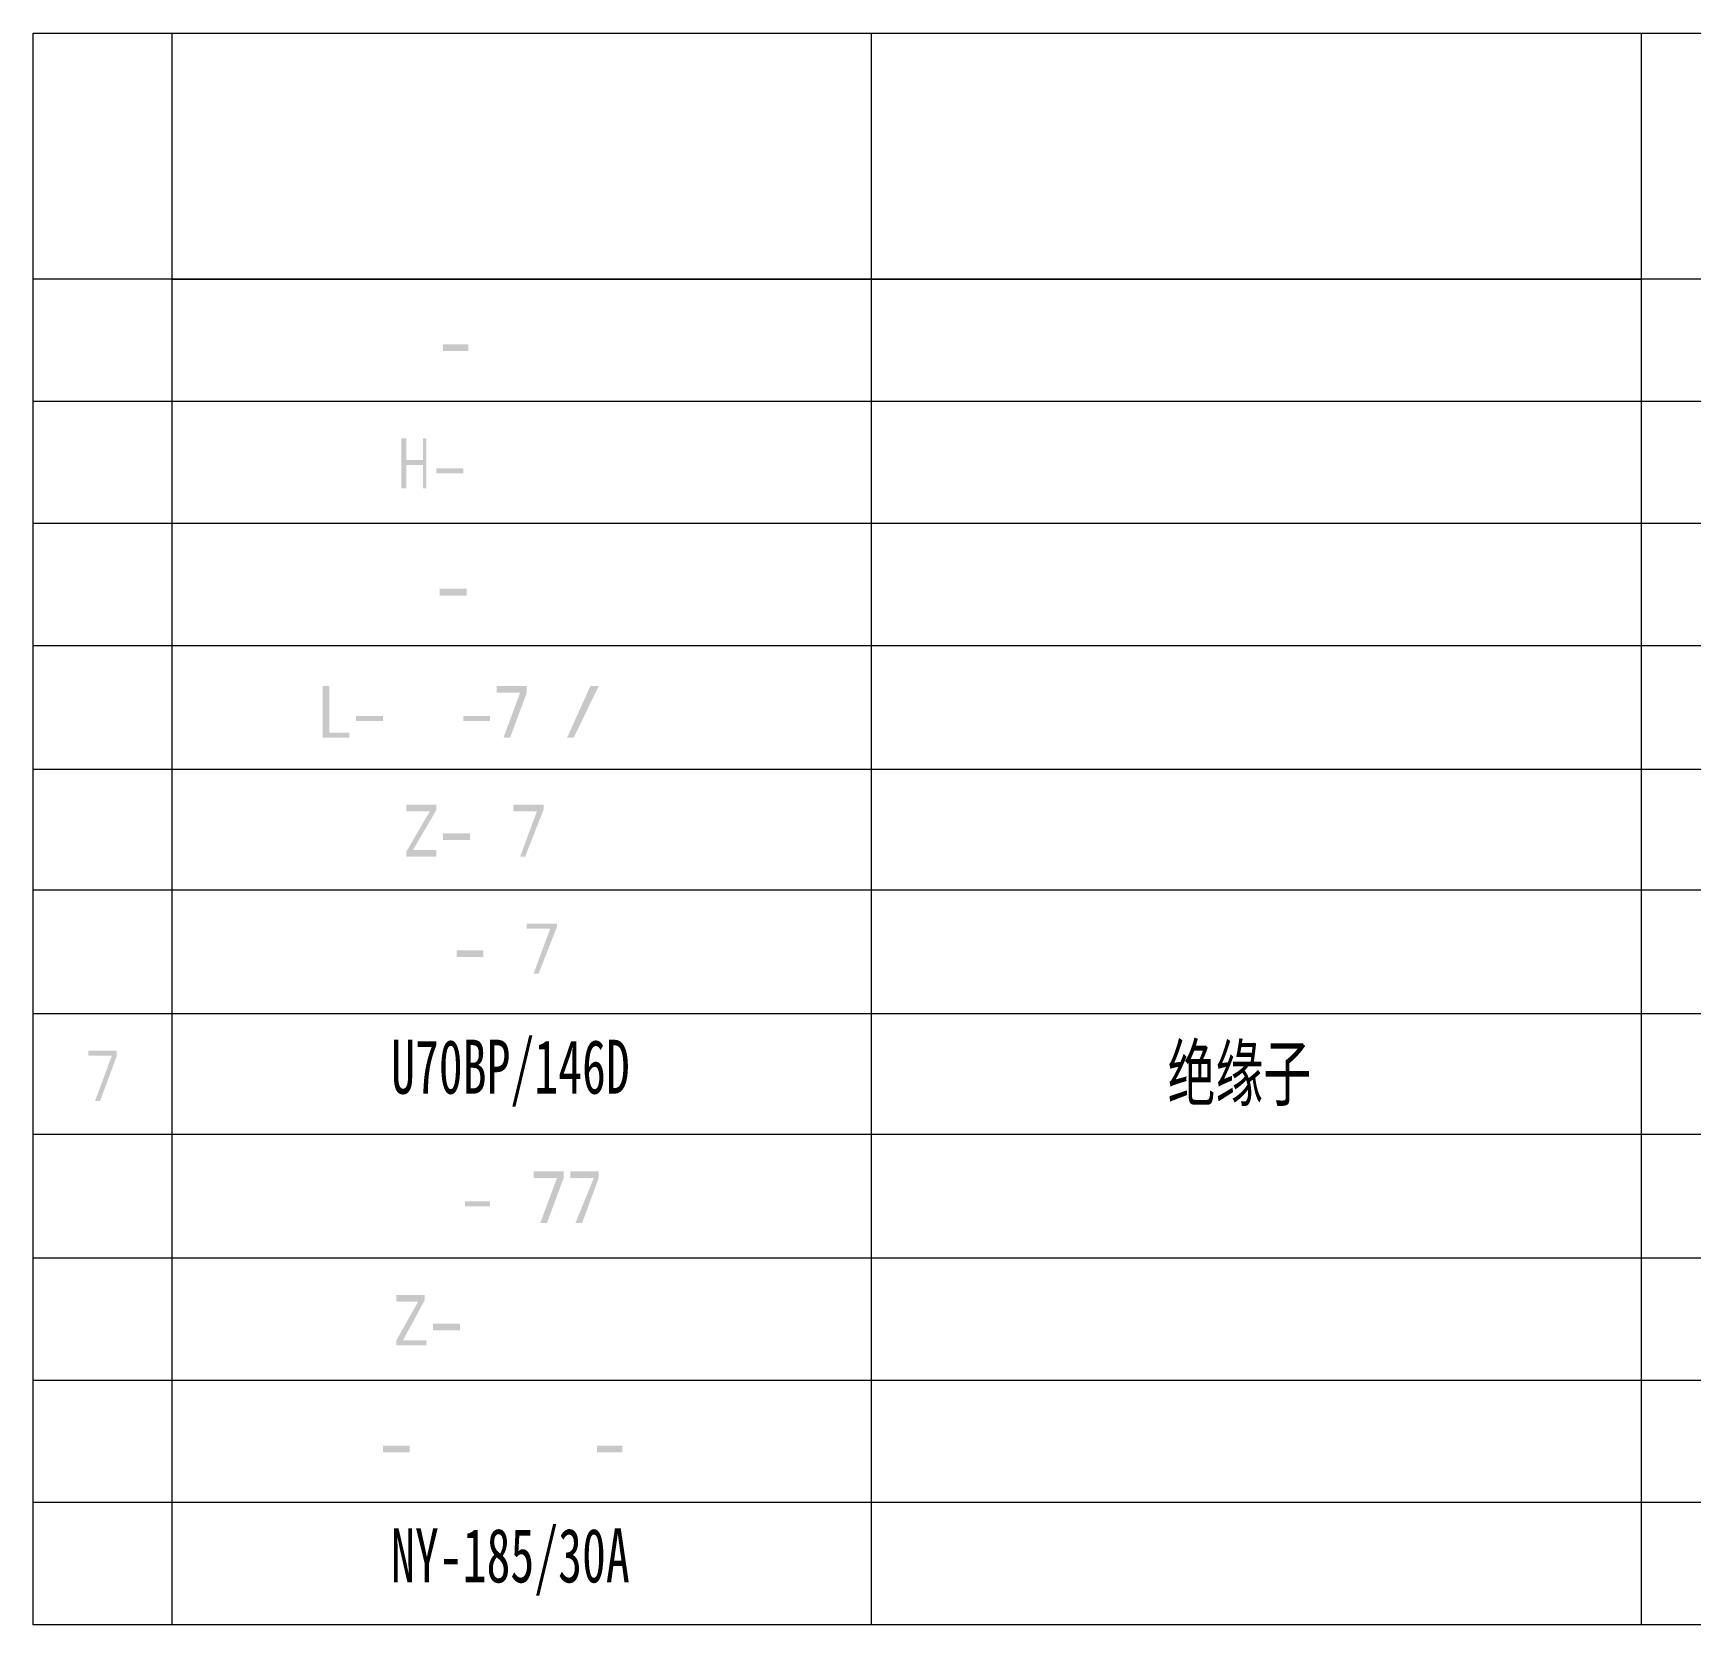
# Model space of a CAD drawing. Extents: x 457 to 4918, y -67 to 391.
# Drawn here: x 3217.7 to 3312.1, y -17.3 to 73.3 of the extents above; entities that cross this region are included whole.
import ezdxf

# ---------------------------------------------------------------- set-up
doc = ezdxf.new("R2010")
doc.units = 0
doc.header["$LTSCALE"] = 40
doc.header["$MEASUREMENT"] = 0
doc.layers.get('0').update_dxf_attribs({"linetype": 'CONTINUOUS'})
doc.styles.add('样式 1', font='', dxfattribs={"width": 0.65, "height": 3.5})
doc.styles.get('样式 1').set_extended_font_data('SimSun')

msp = doc.modelspace()

# ---------------------------------------------------------------- hatches: boundary and pattern name
h = msp.add_hatch(color=0)
h.dxf.hatch_style = 2
h.paths.add_polyline_path([(3241.045, 55.571), (3241.045, 55.19), (3242.474, 55.19), (3242.474, 55.571)])
h = msp.add_hatch(color=0)
h.dxf.hatch_style = 2
h.paths.add_polyline_path([(3240.092, 47.379), (3239.902, 47.379), (3239.902, 48.713), (3238.949, 48.713), (3238.949, 47.379), (3238.664, 47.379), (3238.664, 50.237), (3238.949, 50.237), (3238.949, 48.999), (3239.902, 48.999), (3239.902, 50.237), (3240.092, 50.237)])
h = msp.add_hatch(color=0)
h.dxf.hatch_style = 2
h.paths.add_polyline_path([(3240.664, 48.522), (3240.664, 48.237), (3242.188, 48.237), (3242.188, 48.522)])
h = msp.add_hatch(color=0)
h.dxf.hatch_style = 2
h.paths.add_polyline_path([(3240.854, 41.664), (3240.854, 41.283), (3242.378, 41.283), (3242.378, 41.664)])
h = msp.add_hatch(color=0)
h.dxf.hatch_style = 2
h.paths.add_polyline_path([(3234.187, 33.187), (3234.187, 36.14), (3234.568, 36.14), (3234.568, 33.473), (3235.711, 33.473), (3235.711, 33.187)])
h = msp.add_hatch(color=0)
h.dxf.hatch_style = 2
h.paths.add_polyline_path([(3244.474, 33.187), (3245.426, 35.759), (3244.093, 35.759), (3244.093, 36.14), (3245.807, 36.14), (3245.807, 35.759), (3244.855, 33.187)])
h = msp.add_hatch(color=0)
h.dxf.hatch_style = 2
h.paths.add_polyline_path([(3249.903, 36.14), (3248.474, 33.187), (3248.093, 33.187), (3249.427, 36.14)])
h = msp.add_hatch(color=0)
h.dxf.hatch_style = 2
h.paths.add_polyline_path([(3236.092, 34.425), (3236.092, 34.14), (3237.616, 34.14), (3237.616, 34.425)])
h = msp.add_hatch(color=0)
h.dxf.hatch_style = 2
h.paths.add_polyline_path([(3242.188, 34.425), (3242.188, 34.14), (3243.712, 34.14), (3243.712, 34.425)])
h = msp.add_hatch(color=0)
h.dxf.hatch_style = 2
h.paths.add_polyline_path([(3240.664, 26.424), (3238.949, 26.424), (3238.949, 26.71), (3240.283, 28.996), (3238.949, 28.996), (3238.949, 29.377), (3240.664, 29.377), (3240.664, 29.091), (3239.33, 26.805), (3240.664, 26.805)])
h = msp.add_hatch(color=0)
h.dxf.hatch_style = 2
h.paths.add_polyline_path([(3245.426, 26.424), (3246.379, 28.996), (3245.045, 28.996), (3245.045, 29.377), (3246.76, 29.377), (3246.76, 29.091), (3245.712, 26.424)])
h = msp.add_hatch(color=0)
h.dxf.hatch_style = 2
h.paths.add_polyline_path([(3241.045, 27.758), (3241.045, 27.377), (3242.569, 27.377), (3242.569, 27.758)])
h = msp.add_hatch(color=0)
h.dxf.hatch_style = 2
h.paths.add_polyline_path([(3246.188, 19.757), (3247.141, 22.329), (3245.807, 22.329), (3245.807, 22.614), (3247.522, 22.614), (3247.522, 22.424), (3246.474, 19.757)])
h = msp.add_hatch(color=0)
h.dxf.hatch_style = 2
h.paths.add_polyline_path([(3241.807, 21.09), (3241.807, 20.709), (3243.331, 20.709), (3243.331, 21.09)])
h = msp.add_hatch(color=0)
h.dxf.hatch_style = 2
h.paths.add_polyline_path([(3221.233, 12.518), (3222.185, 15.09), (3220.852, 15.09), (3220.852, 15.375), (3222.471, 15.375), (3222.471, 15.09), (3221.519, 12.518)])
h = msp.add_hatch(color=0)
h.dxf.hatch_style = 2
h.paths.add_polyline_path([(3246.569, 5.565), (3247.522, 8.136), (3246.188, 8.136), (3246.188, 8.517), (3247.903, 8.517), (3247.903, 8.136), (3246.95, 5.565)])
h = msp.add_hatch(color=0)
h.dxf.hatch_style = 2
h.paths.add_polyline_path([(3248.57, 5.565), (3249.617, 8.136), (3248.284, 8.136), (3248.284, 8.517), (3249.903, 8.517), (3249.903, 8.136), (3248.951, 5.565)])
h = msp.add_hatch(color=0)
h.dxf.hatch_style = 2
h.paths.add_polyline_path([(3242.283, 6.803), (3242.283, 6.517), (3243.712, 6.517), (3243.712, 6.803)])
h = msp.add_hatch(color=0)
h.dxf.hatch_style = 2
h.paths.add_polyline_path([(3240.092, -1.389), (3238.378, -1.389), (3238.378, -1.103), (3239.616, 1.088), (3238.378, 1.088), (3238.378, 1.469), (3239.997, 1.469), (3239.997, 1.183), (3238.759, -1.103), (3240.092, -1.103)])
h = msp.add_hatch(color=0)
h.dxf.hatch_style = 2
h.paths.add_polyline_path([(3240.473, -0.15), (3240.473, -0.531), (3241.997, -0.531), (3241.997, -0.15)])
h = msp.add_hatch(color=0)
h.dxf.hatch_style = 2
h.paths.add_polyline_path([(3237.616, -7.104), (3237.616, -7.485), (3239.14, -7.485), (3239.14, -7.104)])
h = msp.add_hatch(color=0)
h.dxf.hatch_style = 2
h.paths.add_polyline_path([(3249.808, -7.104), (3249.808, -7.485), (3251.237, -7.485), (3251.237, -7.104)])

# ---------------------------------------------------------------- linework, layer by layer
at = {"color": 0, "lineweight": 5}
for points in [[(3225.614, 59.286), (3309.244, 59.286)], [(3396.683, 3.564), (3217.709, 3.564)]]:
    msp.add_lwpolyline(points, dxfattribs=at)
for points in [[(3217.709, -17.295), (3217.709, -17.295), (3217.709, 73.287), (3217.709, 73.287)], [(3217.709, 73.287), (3217.709, 73.287), (3396.683, 73.287), (3396.683, 73.287)], [(3225.614, -17.295), (3225.614, -17.295), (3225.614, 73.287), (3225.614, 73.287)], [(3265.429, -17.295), (3265.429, -17.295), (3265.429, 73.287), (3265.429, 73.287)], [(3309.244, -17.295), (3309.244, -17.295), (3309.244, 73.287), (3309.244, 73.287)], [(3396.683, 59.286), (3396.683, 59.286), (3217.709, 59.286), (3217.709, 59.286)], [(3396.683, 52.332), (3396.683, 52.332), (3217.709, 52.332), (3217.709, 52.332)], [(3396.683, 45.379), (3396.683, 45.379), (3217.709, 45.379), (3217.709, 45.379)], [(3396.683, 38.426), (3396.683, 38.426), (3217.709, 38.426), (3217.709, 38.426)], [(3396.683, 31.377), (3396.683, 31.377), (3217.709, 31.377), (3217.709, 31.377)], [(3396.683, 24.519), (3396.683, 24.519), (3217.709, 24.519), (3217.709, 24.519)], [(3396.683, 17.471), (3396.683, 17.471), (3217.709, 17.471), (3217.709, 17.471)], [(3396.683, 10.613), (3396.683, 10.613), (3217.709, 10.613), (3217.709, 10.613)], [(3396.683, -3.389), (3396.683, -3.389), (3217.709, -3.389), (3217.709, -3.389)], [(3396.683, -3.389), (3396.683, -3.389), (3217.709, -3.389), (3217.709, -3.389)], [(3396.683, -10.342), (3396.683, -10.342), (3217.709, -10.342), (3217.709, -10.342)], [(3396.683, -17.295), (3396.683, -17.295), (3217.709, -17.295), (3217.709, -17.295)]]:
    msp.add_open_spline(points, degree=3, dxfattribs=at)

# ---------------------------------------------------------------- texts
at = {"color": 1, "char_height": 3.0723, "width": 15.84922, "attachment_point": 5, "style": '样式 1'}
for s, insert in [('U70BP/146D', (3244.873, 14.095)), ('绝缘子', (3286.365, 13.933)), ('NY-185/30A', (3244.873, -13.718))]:
    msp.add_mtext(s, dxfattribs=dict(at, insert=insert))

doc.saveas('drawing.dxf')
